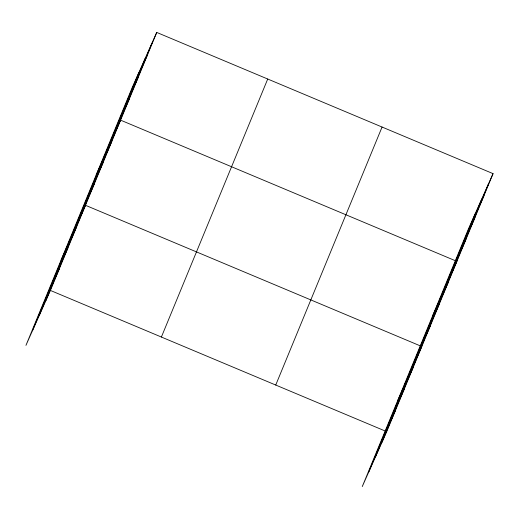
<?xml version="1.0" encoding="UTF-8"?>
<svg xmlns="http://www.w3.org/2000/svg" width="519" height="519" viewBox="0 0 519 519"><rect width="100%" height="100%" fill="white"/><g stroke="black" fill="none" stroke-linecap="round" stroke-linejoin="round"><path stroke-width="0.78" d="M32.45 330.765L138.781 72.751M39.146 315.727L145.482 57.713M45.646 301.13L151.976 43.116M156.738 32.425L132.287 87.348L25.95 345.362L50.408 290.439L156.738 32.425L493.05 173.638L386.713 431.652L362.262 486.575L468.592 228.561L493.05 173.638M161.39 337.039L267.72 79.024M275.732 385.053L382.068 127.038M368.762 471.979L475.093 213.964M375.458 456.941L481.788 198.926M381.952 442.344L488.288 184.329M142.939 65.05L147.701 54.359M133.902 86.978L138.664 76.287M124.865 108.912L129.627 98.221M96.132 175.078L120.583 120.148L456.895 261.362L432.444 316.285M107.05 152.125L111.812 141.434M98.279 173.417L103.041 162.719M89.508 194.703L94.27 184.005M61.041 260.22L85.492 205.297L421.804 346.504L397.353 401.434M71.959 237.274L76.721 226.582M63.188 258.559L67.95 247.868M54.417 279.845L59.179 269.153M479.251 206.257L484.013 195.566M470.214 228.191L474.976 217.5M461.177 250.119L465.932 239.428M443.362 293.339L448.124 282.647M434.591 314.624L439.353 303.933M425.82 335.91L430.575 325.218M408.271 378.487L413.033 367.789M399.5 399.773L404.262 389.075M390.729 421.058L395.491 410.36M50.408 290.439L385.254 431.036"/></g></svg>
